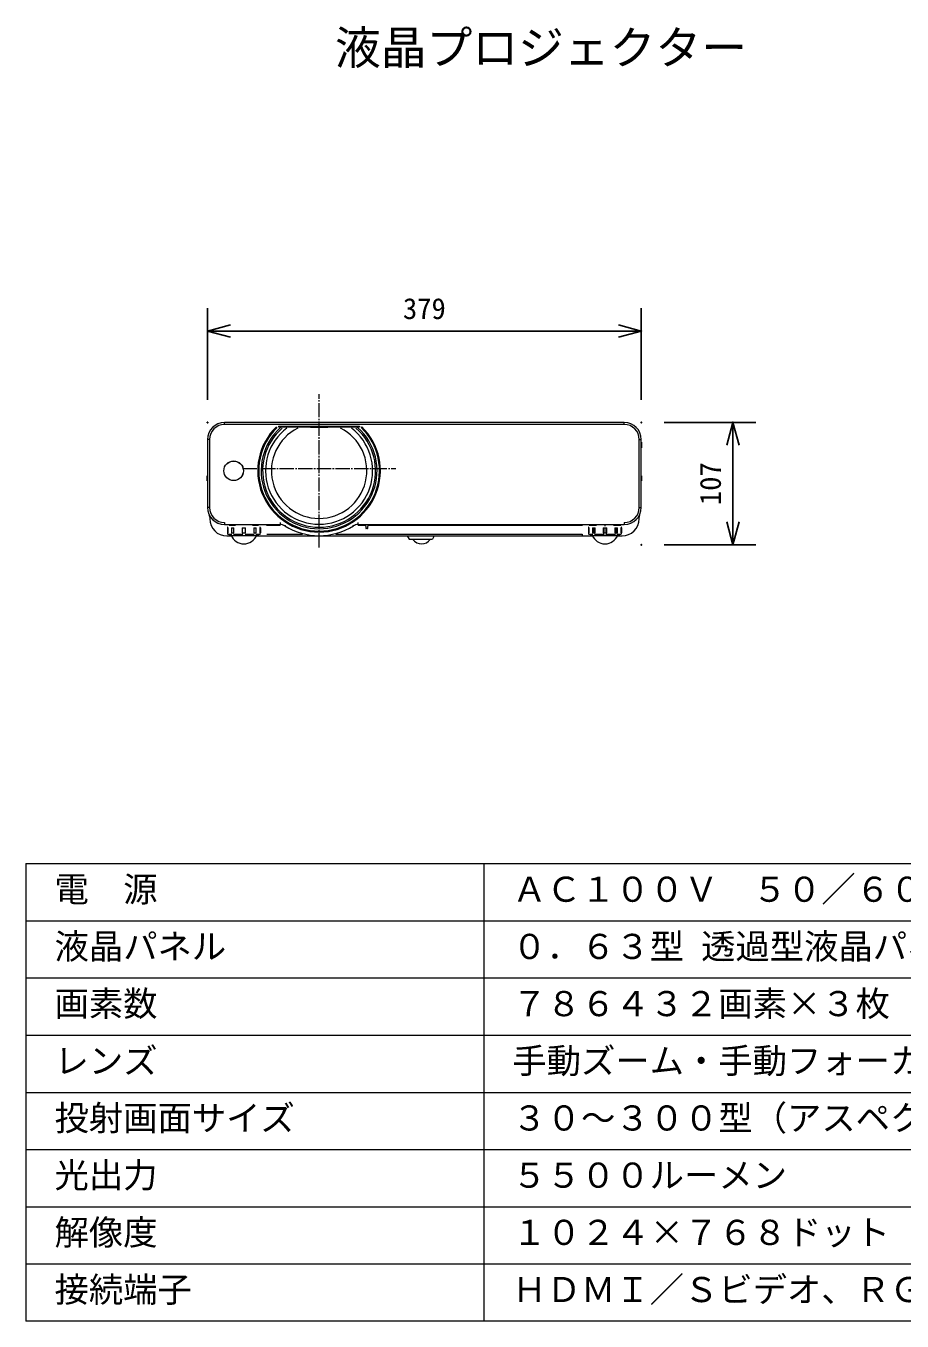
# Model space of a CAD drawing. Units: millimetres, scale not verified. Extents: x -62 to 63, y -56 to 57.
# Drawn here: x -62.5 to 14.1, y -56.5 to 56.8 of the extents above; entities that cross this region are included whole.
import ezdxf
from ezdxf.enums import TextEntityAlignment as Align

# ---------------------------------------------------------------- set-up
doc = ezdxf.new("R2010")
doc.units = ezdxf.units.MM
doc.header["$LTSCALE"] = 0.125
doc.header["$PDMODE"] = 32
doc.header["$PDSIZE"] = 0.0625
doc.linetypes.add('USER1', pattern=[13, 10, -1, 1, -1])
for name, color, linetype in [('0-0_0', 7, 'Continuous'), ('0-3_DEFPOINTS', 7, 'Continuous'), ('0-4_MOJI1', 7, 'Continuous'), ('0-6_SUNPO', 7, 'Continuous')]:
    doc.layers.add(name, color=color, linetype=linetype)
doc.layers.add('0-1_WAKU', color=1, linetype='Continuous', lineweight=18)
doc.layers.add('0-5_GAIKEI', color=7, linetype='Continuous', lineweight=18)
doc.styles.add('ＭＳ ゴシック', font='')
doc.styles.get('ＭＳ ゴシック').set_extended_font_data('MS Gothic')

# ---------------------------------------------------------------- blocks, each defined once
blk = doc.blocks.new('_OPEN30')
at = {"layer": '0-0_0'}
blk.add_line((0, 0), (-1, 0), dxfattribs=at)
blk.add_lwpolyline([(-1, 0.26795), (0, 0), (-1, -0.26795)], dxfattribs=at)
blk = doc.blocks.new('D6')
at = {"layer": '0-3_DEFPOINTS'}
for p in [(-8.0104, 31.9112), (-45.9104, 23.9112), (-8.0104, 23.9112)]:
    blk.add_point(p, dxfattribs=at)
at = {"layer": '0-6_SUNPO'}
for p, q in [((-45.9104, 25.9112), (-45.9104, 33.9112)), ((-8.0104, 25.9112), (-8.0104, 33.9112)), ((-43.9104, 31.9112), (-10.0104, 31.9112))]:
    blk.add_line(p, q, dxfattribs=at)
at = {"layer": '0-6_SUNPO', "xscale": 2, "yscale": 2, "rotation": 180}
blk.add_blockref('_OPEN30', (-45.9104, 31.9112), dxfattribs=at)
at = {"layer": '0-6_SUNPO', "xscale": 2, "yscale": 2}
blk.add_blockref('_OPEN30', (-8.0104, 31.9112), dxfattribs=at)
at = {"layer": '0-6_SUNPO', "style": 'ＭＳ ゴシック'}
blk.add_text('379', height=1.833, dxfattribs=at).set_placement((-28.8354, 32.4112), align=Align.BOTTOM_LEFT)
blk = doc.blocks.new('D5')
at = {"layer": '0-3_DEFPOINTS'}
for p in [(-8.0112, 23.9239), (-0.0112, 23.9239), (-8.0112, 13.2239)]:
    blk.add_point(p, dxfattribs=at)
at = {"layer": '0-6_SUNPO'}
for p, q in [((-6.0112, 23.9239), (1.9888, 23.9239)), ((-0.0112, 15.2239), (-0.0112, 21.9239)), ((-6.0112, 13.2239), (1.9888, 13.2239))]:
    blk.add_line(p, q, dxfattribs=at)
at = {"layer": '0-6_SUNPO', "xscale": 2, "yscale": 2}
for p, rotation in [((-0.0112, 23.9239), 90), ((-0.0112, 13.2239), 270)]:
    blk.add_blockref('_OPEN30', p, dxfattribs=dict(at, rotation=rotation))
at = {"layer": '0-6_SUNPO', "style": 'ＭＳ ゴシック'}
blk.add_text('107', height=1.833, rotation=90, dxfattribs=at).set_placement((-0.5112, 16.6989), align=Align.BOTTOM_LEFT)

msp = doc.modelspace()

# ---------------------------------------------------------------- linework, layer by layer
at = {"layer": '0-1_WAKU', "color": 4}
for p, q in [((-62.4895, -16.4904), (-62.4895, -56.4904)), ((-62.4895, -16.4904), (62.5105, -16.4904)), ((-22.4895, -16.4904), (-22.4895, -56.4904)), ((62.5105, -56.4904), (-62.4895, -56.4904))]:
    msp.add_line(p, q, dxfattribs=at)
at = {"layer": '0-1_WAKU'}
for p, q in [((-62.4895, -21.4904), (62.5105, -21.4904)), ((-62.4895, -26.4904), (62.5105, -26.4904)), ((-62.4895, -31.4904), (62.5105, -31.4904)), ((-62.4895, -36.4904), (62.5105, -36.4904)), ((-62.4895, -41.4904), (62.5105, -41.4904)), ((-62.4895, -46.4904), (62.5105, -46.4904)), ((-62.4895, -51.4904), (62.5105, -51.4904))]:
    msp.add_line(p, q, dxfattribs=at)
at = {"layer": '0-5_GAIKEI', "linetype": 'USER1'}
for p, q in [((-36.8748, 11.1565), (-36.8749, 24.5569)), ((-43.572, 18.0567), (-30.1777, 18.0567))]:
    msp.add_line(p, q, dxfattribs=at)
at = {"layer": '0-5_GAIKEI', "color": 1}
for p, q in [((-45.1341, 21.9053), (-45.1341, 22.0839)), ((-10.2111, 21.9053), (-45.1341, 21.9053)), ((-40.4168, 21.7484), (-40.4168, 21.6952)), ((-40.4168, 21.7484), (-33.3329, 21.7484)), ((-40.4168, 21.6952), (-33.3329, 21.6952)), ((-37.6552, 21.641), (-37.6557, 21.6459)), ((-37.633, 21.6482), (-37.633, 21.6433)), ((-36.1167, 21.6433), (-37.633, 21.6433)), ((-36.1164, 21.6482), (-36.1167, 21.6433)), ((-36.094, 21.6459), (-36.0945, 21.641)), ((-33.1507, 21.7095), (-33.2082, 21.6501)), ((-10.2111, 21.9053), (-10.2111, 22.0839)), ((-46.444, 20.5955), (-46.6226, 20.5955)), ((-46.444, 20.5955), (-46.444, 14.6416)), ((-8.9012, 20.5955), (-8.7226, 20.5955)), ((-8.9012, 14.6416), (-8.9012, 20.5955)), ((-8.7226, 20.3474), (-8.6928, 20.3474)), ((-8.7226, 20.0993), (-8.6928, 20.0993)), ((-8.7226, 19.8512), (-8.6928, 19.8512)), ((-8.6928, 20.3474), (-8.6928, 19.8512)), ((-46.6524, 16.9636), (-46.6524, 17.4102)), ((-46.6226, 17.4102), (-46.6524, 17.4102)), ((-46.6226, 17.1522), (-46.6524, 17.1522)), ((-8.7226, 17.4102), (-8.6928, 17.4102)), ((-8.7226, 17.1522), (-8.6928, 17.1522)), ((-8.6928, 17.4102), (-8.6928, 16.9636)), ((-46.6226, 16.9636), (-46.6524, 16.9636)), ((-8.7226, 16.9636), (-8.6928, 16.9636)), ((-46.444, 14.6416), (-46.6226, 14.6416)), ((-8.9012, 14.6416), (-8.7226, 14.6416)), ((-45.1341, 13.3318), (-45.1341, 13.1532)), ((-44.886, 12.8691), (-44.886, 12.4206)), ((-44.886, 12.8691), (-44.8284, 12.8691)), ((-44.8284, 12.4206), (-44.8284, 12.8691)), ((-44.7376, 13.1035), (-44.1914, 13.1035)), ((-44.5292, 12.8691), (-44.5292, 12.4206)), ((-44.5292, 12.8691), (-44.3185, 12.8691)), ((-44.3185, 12.4206), (-44.3185, 12.8691)), ((-43.5962, 12.8691), (-43.5962, 12.4206)), ((-43.5962, 12.8691), (-43.2982, 12.8691)), ((-43.2982, 12.4206), (-43.2982, 12.8691)), ((-42.703, 13.1035), (-42.1567, 13.1035)), ((-42.5759, 12.8691), (-42.5759, 12.4206)), ((-42.5759, 12.8691), (-42.3652, 12.8691)), ((-42.3652, 12.4206), (-42.3652, 12.8691)), ((-42.066, 12.8691), (-42.066, 12.4206)), ((-42.066, 12.8691), (-42.0083, 12.8691)), ((-42.0083, 12.8691), (-42.0083, 12.4206)), ((-41.4832, 13.1079), (-41.4832, 13.1532)), ((-41.4832, 13.1079), (-40.2863, 13.1079)), ((-40.2863, 13.3317), (-40.2863, 13.1079)), ((-39.8258, 13.1013), (-39.8677, 13.0338)), ((-33.9239, 13.1013), (-33.882, 13.0338)), ((-33.4634, 13.1079), (-33.4634, 13.3318)), ((-33.4634, 13.1079), (-32.8272, 13.1079)), ((-32.8312, 13.1532), (-32.8039, 12.8412)), ((-32.6598, 12.7959), (-32.7545, 12.7959)), ((-32.6104, 12.8412), (-32.5831, 13.1532)), ((-32.5871, 13.1079), (-13.862, 13.1079)), ((-30.1502, 13.1532), (-30.1502, 13.1234)), ((-30.1502, 13.1234), (-29.7037, 13.1234)), ((-29.9617, 13.1532), (-29.9617, 13.1234)), ((-29.7037, 13.1532), (-29.7037, 13.1234)), ((-13.862, 13.1079), (-13.862, 13.1532)), ((-13.3368, 12.8691), (-13.2792, 12.8691)), ((-13.3368, 12.8691), (-13.3368, 12.4206)), ((-13.3019, 12.4206), (-13.3019, 12.8691)), ((-13.2792, 12.4206), (-13.2792, 12.8691)), ((-13.2771, 13.1079), (-12.6422, 13.1079)), ((-12.6422, 13.1035), (-13.1884, 13.1035)), ((-12.98, 12.8691), (-12.7693, 12.8691)), ((-12.98, 12.8691), (-12.98, 12.4206)), ((-12.9584, 12.8691), (-12.9584, 12.4206)), ((-12.823, 12.4206), (-12.823, 12.8691)), ((-12.7693, 12.4206), (-12.7693, 12.8691)), ((-12.6422, 13.1283), (-12.6422, 13.1035)), ((-12.047, 12.8691), (-11.749, 12.8691)), ((-12.047, 12.8691), (-12.047, 12.4206)), ((-11.9938, 12.8691), (-11.9938, 12.4206)), ((-11.898, 13.0809), (-11.898, 12.9998)), ((-11.8022, 12.4206), (-11.8022, 12.8691)), ((-11.749, 12.4206), (-11.749, 12.8691)), ((-11.1537, 13.1283), (-11.1537, 13.1035)), ((-11.1537, 13.1079), (-10.5189, 13.1079)), ((-10.6076, 13.1035), (-11.1537, 13.1035)), ((-11.0267, 12.8691), (-10.8159, 12.8691)), ((-11.0267, 12.8691), (-11.0267, 12.4206)), ((-10.973, 12.8691), (-10.973, 12.4206)), ((-10.8375, 12.4206), (-10.8375, 12.8691)), ((-10.8159, 12.4206), (-10.8159, 12.8691)), ((-10.5168, 12.8691), (-10.4591, 12.8691)), ((-10.5168, 12.8691), (-10.5168, 12.4206)), ((-10.4941, 12.8691), (-10.4941, 12.4206)), ((-10.4591, 12.8691), (-10.4591, 12.4206)), ((-10.2111, 13.3318), (-10.2111, 13.1532)), ((-44.8284, 12.4206), (-44.886, 12.4206)), ((-44.8329, 12.3097), (-44.4973, 12.3097)), ((-44.7544, 12.2114), (-42.1536, 12.2105)), ((-44.5292, 12.4206), (-44.3185, 12.4206)), ((-44.3567, 12.3097), (-43.5466, 12.3097)), ((-43.5962, 12.4206), (-43.2982, 12.4206)), ((-43.3478, 12.3097), (-42.5377, 12.3097)), ((-42.5759, 12.4206), (-42.3652, 12.4206)), ((-42.3971, 12.3097), (-42.0615, 12.3097)), ((-42.066, 12.4206), (-42.0083, 12.4206)), ((-42.043, 12.3239), (-42.032, 12.3239)), ((-41.4531, 12.3239), (-38.3319, 12.3239)), ((-35.4178, 12.3239), (-13.8921, 12.3239)), ((-29.1778, 12.1608), (-29.0091, 11.8631)), ((-29.0091, 11.8631), (-26.978, 11.8631)), ((-26.8093, 12.1608), (-26.978, 11.8631)), ((-13.8921, 12.3239), (-13.8921, 12.1608)), ((-13.2792, 12.4206), (-13.3368, 12.4206)), ((-13.3131, 12.3239), (-13.3022, 12.3239)), ((-13.2837, 12.3097), (-12.9481, 12.3097)), ((-13.1915, 12.2105), (-10.6044, 12.2105)), ((-12.98, 12.4206), (-12.7693, 12.4206)), ((-12.8075, 12.3097), (-11.9974, 12.3097)), ((-12.047, 12.4206), (-11.749, 12.4206)), ((-11.898, 12.2907), (-11.898, 12.2105)), ((-11.7986, 12.3097), (-10.9885, 12.3097)), ((-11.0267, 12.4206), (-10.8159, 12.4206)), ((-10.8479, 12.3097), (-10.5123, 12.3097)), ((-10.5168, 12.4206), (-10.4591, 12.4206))]:
    msp.add_line(p, q, dxfattribs=at)
at = {"layer": '0-5_GAIKEI'}
for p, q in [((-10.2111, 22.0839), (-45.1341, 22.0839)), ((-46.6226, 20.5955), (-46.6226, 14.6416)), ((-8.7226, 14.6416), (-8.7226, 20.5955)), ((-46.4241, 13.7996), (-46.4241, 13.6493)), ((-8.9211, 13.6493), (-8.9211, 13.7996)), ((-45.1341, 13.1532), (-40.2863, 13.1532)), ((-33.4634, 13.1532), (-10.2111, 13.1532)), ((-44.9357, 12.1608), (-44.533, 12.1608)), ((-42.3614, 12.1608), (-12.9838, 12.1608)), ((-10.8122, 12.1608), (-10.4095, 12.1608))]:
    msp.add_line(p, q, dxfattribs=at)
at = {"layer": '0-5_GAIKEI', "color": 1}
msp.add_lwpolyline([(-33.3329, 21.7484), (-33.3329, 21.6953), (-33.3329, 21.6952)], dxfattribs=at)
for radius in [0.8583, 0.8534]:
    msp.add_circle((-44.3403, 17.8567), radius, dxfattribs=at)
at = {"layer": '0-5_GAIKEI'}
for centre, radius, start, end in [((-45.1341, 20.5955), 1.4885, 90, 180), ((-10.2111, 20.5955), 1.4885, 0, 90), ((-45.1341, 14.6416), 1.4885, 180, 270), ((-46.8211, 13.7996), 0.3969, 0, 26.52535), ((-44.9357, 13.6493), 1.4885, 180, 270), ((-10.4095, 13.6493), 1.4885, 270, 0), ((-10.2111, 14.6416), 1.4885, 270, 0), ((-8.5241, 13.7996), 0.3969, 153.47465, 180), ((-40.2863, 12.3593), 0.7938, 58.17832, 90), ((-36.8748, 17.8567), 5.676, 238.17832, 301.82168), ((-33.4634, 12.3593), 0.7938, 90, 121.82168), ((-43.4472, 12.6733), 1.207, 202.66152, 337.33848), ((-11.898, 12.6733), 1.207, 202.66152, 337.33848)]:
    msp.add_arc(centre, radius, start, end, dxfattribs=at)
at = {"layer": '0-5_GAIKEI', "color": 1}
for centre, radius, start, end in [((-45.1341, 20.5955), 1.3098, 90, 180), ((-36.8748, 17.8567), 5.3585, 134.027, 45.97321), ((-36.8748, 17.8567), 5.2758, 134.02705, 45.97321), ((-36.8748, 17.8567), 5.064, 131.54285, 48.45715), ((-36.8748, 17.8567), 4.9335, 130.76008, 49.23992), ((-36.8748, 17.8567), 4.6785, 127.06883, 52.93117), ((-36.8748, 17.8567), 4.1686, 116.64105, 63.35895), ((-10.2111, 20.5955), 1.3098, 0, 90), ((-45.1341, 14.6416), 1.3098, 180, 270), ((-10.2111, 14.6416), 1.3098, 270, 0), ((-44.7372, 12.8691), 0.1489, 143.26673, 180), ((-42.1572, 12.8691), 0.1489, 0, 36.73327), ((-32.7545, 12.8455), 0.0496, 185.0008, 270.00007), ((-32.6598, 12.8455), 0.0496, 269.99993, 354.9992), ((-13.188, 12.8691), 0.1489, 143.26673, 180), ((-10.608, 12.8691), 0.1489, 0, 36.73327), ((-44.7372, 12.4206), 0.1489, 180, 216.79769), ((-44.9357, 12.2718), 0.0992, 11.00966, 36.86975), ((-41.9587, 12.2718), 0.0992, 143.13025, 168.99034), ((-42.1572, 12.4206), 0.1489, 323.20231, 0), ((-27.9207, 12.3834), 0.9172, 214.64964, 325.35036), ((-13.188, 12.4206), 0.1489, 180, 216.79769), ((-13.3864, 12.2718), 0.0992, 11.00966, 36.86975), ((-10.4095, 12.2718), 0.0992, 143.13025, 168.99034), ((-10.608, 12.4206), 0.1489, 323.20231, 0)]:
    msp.add_arc(centre, radius, start, end, dxfattribs=at)

# ---------------------------------------------------------------- block references
at = {"layer": '0-6_SUNPO'}
for name in ['D6', 'D5']:
    msp.add_blockref(name, (-0.7122, -1.8399), dxfattribs=at)

# ---------------------------------------------------------------- texts
at = {"layer": '0-4_MOJI1', "style": 'ＭＳ ゴシック'}
for s, height, p in [('液晶プロジェクター', 2.933, (-35.4895, 52.5096)), ('電\u3000源', 2.199, (-59.9895, -20.4904)), ('ＡＣ１００Ｖ\u3000５０／６０Ｈｚ\u3000', 2.199, (-19.9895, -20.4904)), ('液晶パネル', 2.199, (-59.9895, -25.4904)), ('０．６３型 透過型液晶パネル ３原色方式', 2.199, (-19.9895, -25.4904)), ('画素数', 2.199, (-59.9895, -30.4904)), ('７８６４３２画素×３枚', 2.199, (-19.9895, -30.4904)), ('レンズ', 2.199, (-59.9895, -35.4904)), ('手動ズーム・手動フォーカスレンズ', 2.199, (-19.9895, -35.4904)), ('投射画面サイズ', 2.199, (-59.9895, -40.4904)), ('３０～３００型（アスペクト比４：３）', 2.199, (-19.9895, -40.4904)), ('光出力', 2.199, (-59.9895, -45.4904)), ('５５００ルーメン', 2.199, (-19.9895, -45.4904)), ('解像度', 2.199, (-59.9895, -50.4904)), ('１０２４×７６８ドット', 2.199, (-19.9895, -50.4904)), ('接続端子', 2.199, (-59.9895, -55.4904)), ('ＨＤＭＩ／Ｓビデオ、ＲＧＢ、シリアル／ＬＡＮ', 2.199, (-19.9895, -55.4904))]:
    msp.add_text(s, height=height, dxfattribs=at).set_placement(p, align=Align.BOTTOM_LEFT)

doc.saveas('drawing.dxf')
